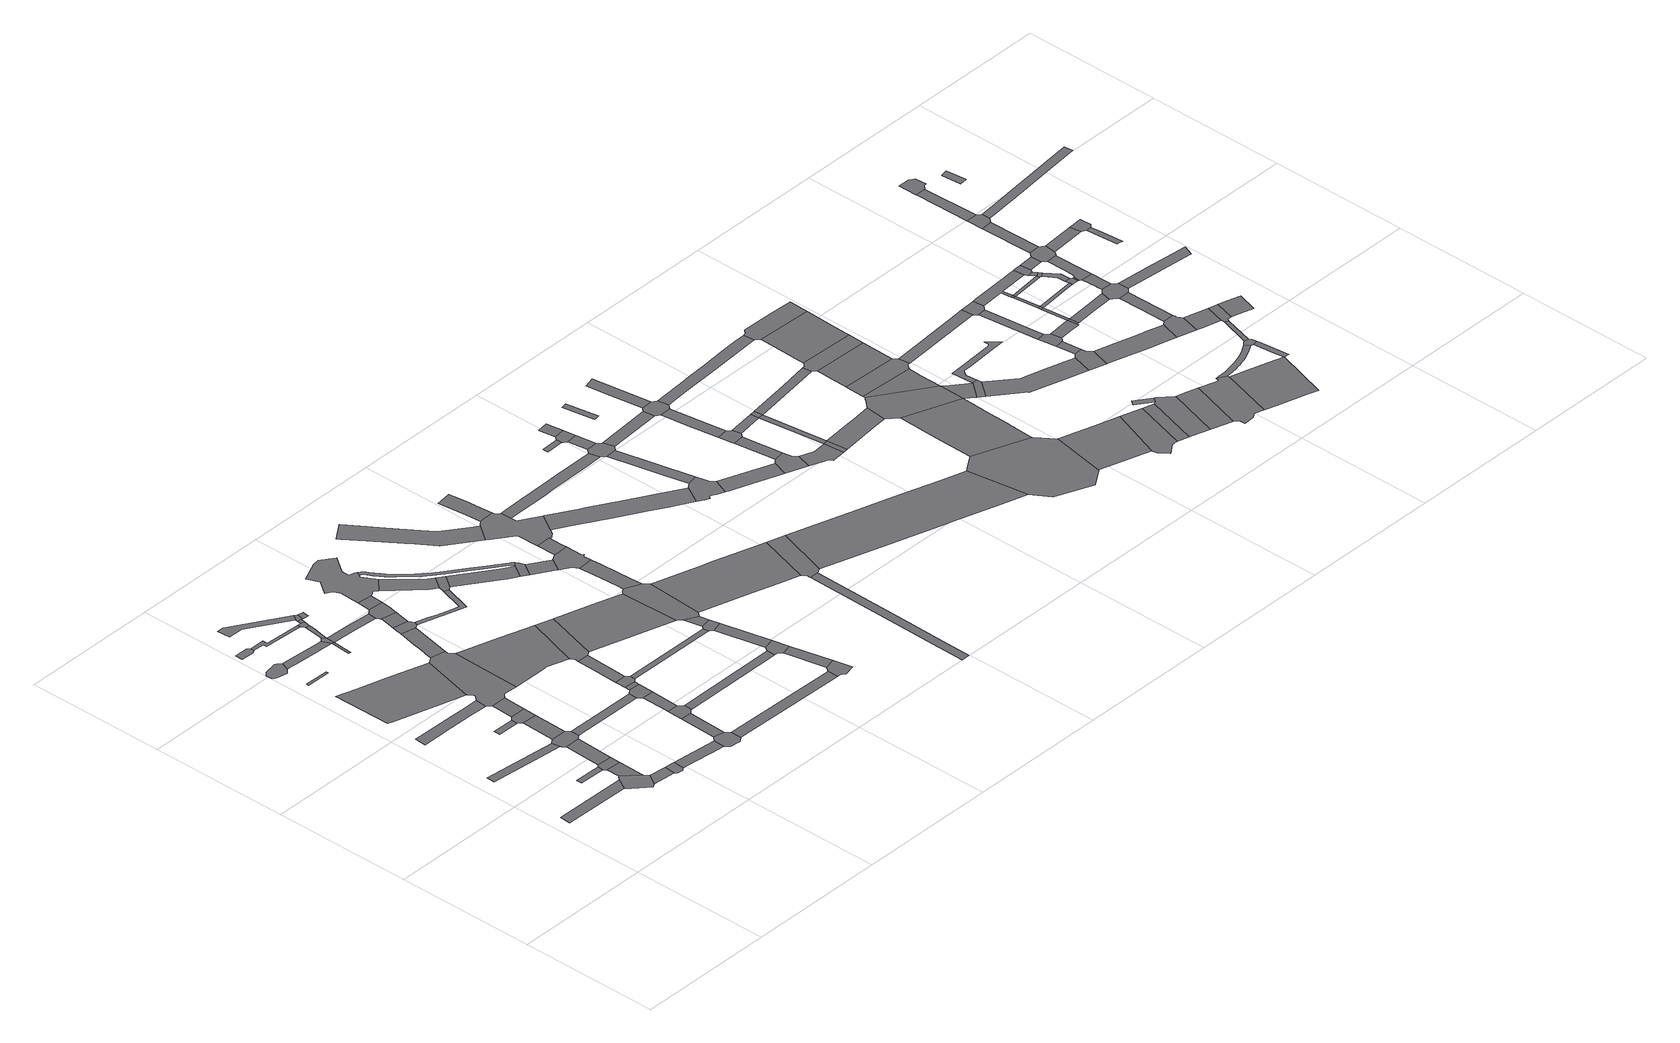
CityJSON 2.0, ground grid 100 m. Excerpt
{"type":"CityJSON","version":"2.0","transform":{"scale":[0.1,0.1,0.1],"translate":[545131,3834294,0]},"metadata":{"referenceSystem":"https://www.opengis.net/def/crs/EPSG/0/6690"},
"CityObjects":{
"road1":{"type":"Road","attributes":{"RoadStructureAttribute.sectionType":"1"},"geometry":[{"type":"MultiSurface","lod":"1","boundaries":[[[0,1,2,3,4]]]}]},
"road2":{"type":"Road"},
"road3":{"type":"Road","attributes":{"RoadStructureAttribute.sectionType":"1"},"geometry":[{"type":"MultiSurface","lod":"1","boundaries":[[[5,6,7,8]]]}]},
"road4":{"type":"Road","geometry":[{"type":"MultiSurface","lod":"1","boundaries":[[[9,10,11,12]]]}]},
"road5":{"type":"Road","geometry":[{"type":"MultiSurface","lod":"1","boundaries":[[[13,4,3,14,15,16,17,18,19]]]}]},
"road6":{"type":"Road","attributes":{"RoadStructureAttribute.sectionType":"1"},"geometry":[{"type":"MultiSurface","lod":"1","boundaries":[[[20,13,19,21]]]}]},
"road7":{"type":"Road","attributes":{"RoadStructureAttribute.sectionType":"1"},"geometry":[{"type":"MultiSurface","lod":"1","boundaries":[[[22,23,24,25,26,27,28,29,30,31,32,31]]]}]},
"road8":{"type":"Road","geometry":[{"type":"MultiSurface","lod":"1","boundaries":[[[33,12,11,20,21,34]]]}]},
"road9":{"type":"Road","geometry":[{"type":"MultiSurface","lod":"1","boundaries":[[[35,36,37,38,39,40,41,42,43,44,45,46,47,48]]]}]},
"road10":{"type":"Road","attributes":{"RoadStructureAttribute.sectionType":"1"},"geometry":[{"type":"MultiSurface","lod":"1","boundaries":[[[17,16,49,50]]]}]},
"road11":{"type":"Road","geometry":[{"type":"MultiSurface","lod":"1","boundaries":[[[51,52,53,54,55]]]}]},
"road12":{"type":"Road","attributes":{"RoadStructureAttribute.sectionType":"1"},"geometry":[{"type":"MultiSurface","lod":"1","boundaries":[[[56,57,33,34]]]}]},
"road13":{"type":"Road","geometry":[{"type":"MultiSurface","lod":"1","boundaries":[[[58,59,60,61,62]]]}]},
"road14":{"type":"Road","geometry":[{"type":"MultiSurface","lod":"1","boundaries":[[[63,64,65,66,67,68]]]}]},
"road15":{"type":"Road","geometry":[{"type":"MultiSurface","lod":"1","boundaries":[[[69,70,8,7,71,57,56,72,73,74,75]]]}]},
"road16":{"type":"Road","geometry":[{"type":"MultiSurface","lod":"1","boundaries":[[[76,50,49,77,78,79,80,81,82]]]}]},
"road17":{"type":"Road","attributes":{"function":"2","RoadStructureAttribute.sectionType":"1"},"geometry":[{"type":"MultiSurface","lod":"1","boundaries":[[[83,84,85,86,87,88,89,90,91,92]]]}]},
"road18":{"type":"Road","attributes":{"RoadStructureAttribute.sectionType":"1"},"geometry":[{"type":"MultiSurface","lod":"1","boundaries":[[[93,94,95,69,75,96]]]}]},
"road19":{"type":"Road","geometry":[{"type":"MultiSurface","lod":"1","boundaries":[[[97,98,99,62,61,100,101,95,94,93,96,102]]]}]},
"road20":{"type":"Road","attributes":{"RoadStructureAttribute.sectionType":"1"},"geometry":[{"type":"MultiSurface","lod":"1","boundaries":[[[103,104,105,48,47,106,107,108,109,110,111,112]]]}]},
"road21":{"type":"Road","geometry":[{"type":"MultiSurface","lod":"1","boundaries":[[[113,97,102,114]]]}]},
"road22":{"type":"Road","attributes":{"RoadStructureAttribute.sectionType":"1"},"geometry":[{"type":"MultiSurface","lod":"1","boundaries":[[[115,116,67,66,117,118,119,120]]]}]},
"road23":{"type":"Road","attributes":{"RoadStructureAttribute.sectionType":"1"},"geometry":[{"type":"MultiSurface","lod":"1","boundaries":[[[82,81,121,122,123,124]]]}]},
"road24":{"type":"Road","geometry":[{"type":"MultiSurface","lod":"1","boundaries":[[[111,125,126,127,128]]]}]},
"road25":{"type":"Road","attributes":{"RoadStructureAttribute.sectionType":"1"},"geometry":[{"type":"MultiSurface","lod":"1","boundaries":[[[129,130,131,132,133,134]]]}]},
"road26":{"type":"Road","geometry":[{"type":"MultiSurface","lod":"1","boundaries":[[[135,112,111,128,136]]]}]},
"road27":{"type":"Road","geometry":[{"type":"MultiSurface","lod":"1","boundaries":[[[137,138,139,92,91,140,141,26,25,142,113,114,143,144,145,146,147,148]]]}]},
"road28":{"type":"Road","attributes":{"RoadStructureAttribute.sectionType":"1"},"geometry":[{"type":"MultiSurface","lod":"1","boundaries":[[[74,73,149,150]]]}]},
"road29":{"type":"Road","attributes":{"RoadStructureAttribute.sectionType":"1"},"geometry":[{"type":"MultiSurface","lod":"1","boundaries":[[[151,135,136,152,153,154]]]}]},
"road30":{"type":"Road","geometry":[{"type":"MultiSurface","lod":"1","boundaries":[[[120,119,151,154,155,156]]]}]},
"road31":{"type":"Road","attributes":{"RoadStructureAttribute.sectionType":"1"},"geometry":[{"type":"MultiSurface","lod":"1","boundaries":[[[157,156,155,158]]]}]},
"road32":{"type":"Road","geometry":[{"type":"MultiSurface","lod":"1","boundaries":[[[159,160,124,123,161,162,163,164,165]]]}]},
"road33":{"type":"Road","geometry":[{"type":"MultiSurface","lod":"1","boundaries":[[[134,133,157,158,166,167]]]}]},
"road34":{"type":"Road","geometry":[{"type":"MultiSurface","lod":"1","boundaries":[[[168,169,170,167,166]]]}]},
"road35":{"type":"Road","attributes":{"RoadStructureAttribute.sectionType":"1"},"geometry":[{"type":"MultiSurface","lod":"1","boundaries":[[[171,159,165,172]]]}]},
"road36":{"type":"Road","attributes":{"RoadStructureAttribute.sectionType":"1"},"geometry":[{"type":"MultiSurface","lod":"1","boundaries":[[[173,136,128,174,175,176]]]}]},
"road37":{"type":"Road","attributes":{"RoadStructureAttribute.sectionType":"1"},"geometry":[{"type":"MultiSurface","lod":"1","boundaries":[[[177,178,179,180,137,148,181,182,183]]]}]},
"road38":{"type":"Road","geometry":[{"type":"MultiSurface","lod":"1","boundaries":[[[184,185,171,172,186,187,188,189,190]]]}]},
"road39":{"type":"Road","attributes":{"RoadStructureAttribute.sectionType":"1"},"geometry":[{"type":"MultiSurface","lod":"1","boundaries":[[[191,192,184,190,193]]]}]},
"road40":{"type":"Road","geometry":[{"type":"MultiSurface","lod":"1","boundaries":[[[194,150,149,195,191,193,196]]]}]},
"road41":{"type":"Road","geometry":[{"type":"MultiSurface","lod":"1","boundaries":[[[197,198,177,183,199,200,201]]]}]},
"road42":{"type":"Road","attributes":{"RoadStructureAttribute.sectionType":"1"},"geometry":[{"type":"MultiSurface","lod":"1","boundaries":[[[202,194,196,203]]]}]},
"road43":{"type":"Road","attributes":{"RoadStructureAttribute.sectionType":"1"},"geometry":[{"type":"MultiSurface","lod":"1","boundaries":[[[204,197,201,205,206,207]]]}]},
"road44":{"type":"Road","attributes":{"function":"2","RoadStructureAttribute.sectionType":"1"},"geometry":[{"type":"MultiSurface","lod":"1","boundaries":[[[208,209,145,144,210,211,212,213,214]]]}]},
"road45":{"type":"Road","geometry":[{"type":"MultiSurface","lod":"1","boundaries":[[[215,216,202,203,217,218,219,220]]]}]},
"road46":{"type":"Road","geometry":[{"type":"MultiSurface","lod":"1","boundaries":[[[221,222,223,176,175,224,225,204,207,226,227,228,229,230]]]}]},
"road47":{"type":"Road","attributes":{"RoadStructureAttribute.sectionType":"1"},"geometry":[{"type":"MultiSurface","lod":"1","boundaries":[[[231,232,215,220,233]]]}]},
"road48":{"type":"Road","attributes":{"RoadStructureAttribute.sectionType":"1"},"geometry":[{"type":"MultiSurface","lod":"1","boundaries":[[[234,235,221,230,236]]]}]},
"road49":{"type":"Road","attributes":{"RoadStructureAttribute.sectionType":"1"},"geometry":[{"type":"MultiSurface","lod":"1","boundaries":[[[237,238,239,240,241,200,199,242,243,244]]]}]},
"road50":{"type":"Road","attributes":{"RoadStructureAttribute.sectionType":"1"},"geometry":[{"type":"MultiSurface","lod":"1","boundaries":[[[164,163,245,246]]]}]},
"road51":{"type":"Road","geometry":[{"type":"MultiSurface","lod":"1","boundaries":[[[247,248,249,250,251,252,253,254,255,256,257,234,236,258,259,260,261,262,263,264,265,266,267,268]]]}]},
"road52":{"type":"Road","geometry":[{"type":"MultiSurface","lod":"1","boundaries":[[[214,213,269,270,271,231,233,272,273,274]]]}]},
"road53":{"type":"Road","attributes":{"RoadStructureAttribute.sectionType":"1"},"geometry":[{"type":"MultiSurface","lod":"1","boundaries":[[[189,188,275,276]]]}]},
"road54":{"type":"Road","attributes":{"RoadStructureAttribute.sectionType":"1"},"geometry":[{"type":"MultiSurface","lod":"1","boundaries":[[[277,278,260,259,279,280,281]]]}]},
"road55":{"type":"Road","attributes":{"RoadStructureAttribute.sectionType":"1"},"geometry":[{"type":"MultiSurface","lod":"1","boundaries":[[[219,218,282,283]]]}]},
"road56":{"type":"Road","geometry":[{"type":"MultiSurface","lod":"1","boundaries":[[[281,280,284,237,244,285,286]]]}]},
"road57":{"type":"Road","attributes":{"function":"2","RoadStructureAttribute.sectionType":"1"},"geometry":[{"type":"MultiSurface","lod":"1","boundaries":[[[287,288,274,273,289,290]]]}]},
"road58":{"type":"Road","attributes":{"RoadStructureAttribute.sectionType":"1"},"geometry":[{"type":"MultiSurface","lod":"1","boundaries":[[[291,292,293,294,295,296,297,298,299,300,301,302,303,304,305,306,307,308,309,263,262,310,311,312,313,314,315,316,317,318,319,320,321,322,323,324,325,326,327,328,329,330]]]}]},
"road59":{"type":"Road","attributes":{"RoadStructureAttribute.sectionType":"1"},"geometry":[{"type":"MultiSurface","lod":"1","boundaries":[[[331,332,286,285,333,334,335]]]}]},
"road60":{"type":"Road","geometry":[{"type":"MultiSurface","lod":"1","boundaries":[[[336,337,338,246,245,339,340,341,342]]]}]},
"road61":{"type":"Road","attributes":{"RoadStructureAttribute.sectionType":"1"},"geometry":[{"type":"MultiSurface","lod":"1","boundaries":[[[343,344,345,337,336]]]}]},
"road62":{"type":"Road","geometry":[{"type":"MultiSurface","lod":"1","boundaries":[[[346,347,276,275,348,344,343]]]}]},
"road63":{"type":"Road","attributes":{"RoadStructureAttribute.sectionType":"1"},"geometry":[{"type":"MultiSurface","lod":"1","boundaries":[[[349,350,347,346]]]}]},
"road64":{"type":"Road","geometry":[{"type":"MultiSurface","lod":"1","boundaries":[[[351,352,283,282,353,350,349]]]}]},
"road65":{"type":"Road","attributes":{"RoadStructureAttribute.sectionType":"1"},"geometry":[{"type":"MultiSurface","lod":"1","boundaries":[[[354,352,351,355]]]}]},
"road66":{"type":"Road","geometry":[{"type":"MultiSurface","lod":"1","boundaries":[[[356,330,329,335,334,357,358]]]}]},
"road67":{"type":"Road","attributes":{"RoadStructureAttribute.sectionType":"1"},"geometry":[{"type":"MultiSurface","lod":"1","boundaries":[[[359,360,361,362,363,364,365,366,367,368,369,370,371,372,373,374,375,376,377,378]]]}]},
"road68":{"type":"Road","geometry":[{"type":"MultiSurface","lod":"1","boundaries":[[[379,380,381,290,289,354,355,382,383,384]]]}]},
"road69":{"type":"Road","attributes":{"RoadStructureAttribute.sectionType":"1"},"geometry":[{"type":"MultiSurface","lod":"1","boundaries":[[[385,358,357,386,387,388]]]}]},
"road70":{"type":"Road","attributes":{"RoadStructureAttribute.sectionType":"1"},"geometry":[{"type":"MultiSurface","lod":"1","boundaries":[[[389,390,391,392,393,394,395,379,384]]]}]},
"road71":{"type":"Road","geometry":[{"type":"MultiSurface","lod":"1","boundaries":[[[396,397,398,399,400,401,388,387,402,392,391]]]}]},
"road72":{"type":"Road","attributes":{"RoadStructureAttribute.sectionType":"1"},"geometry":[{"type":"MultiSurface","lod":"1","boundaries":[[[403,404,405,400,399]]]}]},
"road73":{"type":"Road","geometry":[{"type":"MultiSurface","lod":"1","boundaries":[[[406,407,408,378,377,409,410,411,412,405,404,413,414,415,416,417,418,419]]]}]},
"road74":{"type":"Road","attributes":{"RoadStructureAttribute.sectionType":"1"},"geometry":[{"type":"MultiSurface","lod":"1","boundaries":[[[420,421,422,423,424,425,426,427,428,408,407]]]}]},
"road75":{"type":"Road","attributes":{"function":"2","RoadStructureAttribute.sectionType":"1"},"geometry":[{"type":"MultiSurface","lod":"1","boundaries":[[[429,430,431,432,433,383,382,434,435,436,437]]]}]},
"road76":{"type":"Road","attributes":{"RoadStructureAttribute.sectionType":"1"},"geometry":[{"type":"MultiSurface","lod":"1","boundaries":[[[438,439,440,441,442,443,444,445,446,447]]]}]},
"road77":{"type":"Road","attributes":{"RoadStructureAttribute.sectionType":"1"},"geometry":[{"type":"MultiSurface","lod":"1","boundaries":[[[448,449,450,451,452,453,416,415,454,455,456,457,458,459,460,461,462,463,464]]]}]},
"road78":{"type":"Road","geometry":[{"type":"MultiSurface","lod":"1","boundaries":[[[437,436,465,466,438,447,467,468]]]}]},
"road79":{"type":"Road","attributes":{"RoadStructureAttribute.sectionType":"1"},"geometry":[{"type":"MultiSurface","lod":"1","boundaries":[[[469,470,471,472,473,419,418,474,475,476,477,478,479]]]}]},
"road80":{"type":"Road","geometry":[{"type":"MultiSurface","lod":"1","boundaries":[[[480,481,482,483,484,464,463,485,486,487,488,489,490,491,492,493,494,495,496,497,498]]]}]},
"road81":{"type":"Road","geometry":[{"type":"MultiSurface","lod":"1","boundaries":[[[499,500,501,502,503]]]}]},
"road82":{"type":"Road","attributes":{"RoadStructureAttribute.sectionType":"1"},"geometry":[{"type":"MultiSurface","lod":"1","boundaries":[[[504,505,506,507,508,483,482]]]}]},
"road83":{"type":"Road","geometry":[{"type":"MultiSurface","lod":"1","boundaries":[[[509,510,511,469,479,505,504,512,513,514]]]}]},
"road84":{"type":"Road","attributes":{"RoadStructureAttribute.sectionType":"1"},"geometry":[{"type":"MultiSurface","lod":"1","boundaries":[[[515,516,510,509]]]}]},
"road85":{"type":"Road","geometry":[{"type":"MultiSurface","lod":"1","boundaries":[[[517,518,519,499,503,520,516,515]]]}]},
"road86":{"type":"Road","attributes":{"RoadStructureAttribute.sectionType":"1"},"geometry":[{"type":"MultiSurface","lod":"1","boundaries":[[[521,522,518,517]]]}]},
"road87":{"type":"Road","attributes":{"function":"2","RoadStructureAttribute.sectionType":"1"},"geometry":[{"type":"MultiSurface","lod":"1","boundaries":[[[523,524,525,526,527,528,468,467,529,530,531,532,533,534,535]]]}]},
"road88":{"type":"Road","attributes":{"RoadStructureAttribute.sectionType":"1"},"geometry":[{"type":"MultiSurface","lod":"1","boundaries":[[[498,497,536,537,538,539,540,541,542]]]}]},
"road89":{"type":"Road","attributes":{"RoadStructureAttribute.sectionType":"1"},"geometry":[{"type":"MultiSurface","lod":"1","boundaries":[[[543,514,513,544]]]}]},
"road90":{"type":"Road","attributes":{"RoadStructureAttribute.sectionType":"1"},"geometry":[{"type":"MultiSurface","lod":"1","boundaries":[[[545,546,547,548,549]]]}]},
"road91":{"type":"Road","geometry":[{"type":"MultiSurface","lod":"1","boundaries":[[[550,551,552,553,542,541,554,555,556]]]}]},
"road92":{"type":"Road","attributes":{"RoadStructureAttribute.sectionType":"1"},"geometry":[{"type":"MultiSurface","lod":"1","boundaries":[[[557,558,552,551]]]}]},
"road93":{"type":"Road","geometry":[{"type":"MultiSurface","lod":"1","boundaries":[[[559,560,561,558,557,562,563]]]}]},
"road94":{"type":"Road","attributes":{"RoadStructureAttribute.sectionType":"1"},"geometry":[{"type":"MultiSurface","lod":"1","boundaries":[[[564,565,566,560,559]]]}]},
"road95":{"type":"Road","attributes":{"RoadStructureAttribute.sectionType":"1"},"geometry":[{"type":"MultiSurface","lod":"1","boundaries":[[[567,556,555,568,569,570,571,572,573,574,575,576,577,578]]]}]},
"road96":{"type":"Road","geometry":[{"type":"MultiSurface","lod":"1","boundaries":[[[579,580,581,543,544,565,564,582,583]]]}]},
"road97":{"type":"Road","attributes":{"RoadStructureAttribute.sectionType":"1"},"geometry":[{"type":"MultiSurface","lod":"1","boundaries":[[[584,585,586,581,580,579]]]}]},
"road98":{"type":"Road","attributes":{"RoadStructureAttribute.sectionType":"1"},"geometry":[{"type":"MultiSurface","lod":"1","boundaries":[[[587,563,562,588,589,590]]]}]},
"road99":{"type":"Road","geometry":[{"type":"MultiSurface","lod":"1","boundaries":[[[591,592,578,577,593,594]]]}]},
"road100":{"type":"Road","attributes":{"RoadStructureAttribute.sectionType":"1"},"geometry":[{"type":"MultiSurface","lod":"1","boundaries":[[[595,596,597,590,598,592,591]]]}]},
"road101":{"type":"Road","geometry":[{"type":"MultiSurface","lod":"1","boundaries":[[[599,587,590,597]]]}]},
"road102":{"type":"Road","attributes":{"RoadStructureAttribute.sectionType":"1"},"geometry":[{"type":"MultiSurface","lod":"1","boundaries":[[[600,601,602,591,594,603,604]]]}]},
"road103":{"type":"Road","geometry":[{"type":"MultiSurface","lod":"1","boundaries":[[[605,606,535,534,607,608,609,610,611,612]]]}]},
"road104":{"type":"Road","attributes":{"RoadStructureAttribute.sectionType":"1"},"geometry":[{"type":"MultiSurface","lod":"1","boundaries":[[[613,614,615,616,617,618,583,582,619,620,621,622]]]}]},
"road105":{"type":"Road","attributes":{"RoadStructureAttribute.sectionType":"1"},"geometry":[{"type":"MultiSurface","lod":"1","boundaries":[[[623,624,599,597,625]]]}]},
"road106":{"type":"Road","attributes":{"function":"2","RoadStructureAttribute.sectionType":"1"},"geometry":[{"type":"MultiSurface","lod":"1","boundaries":[[[626,627,628,629,630,631,605,612,632,633,634,635,636,637,638,639,640]]]}]},
"road107":{"type":"Road","geometry":[{"type":"MultiSurface","lod":"1","boundaries":[[[641,642,643,600,604,644,626,640,645]]]}]},
"road108":{"type":"Road","geometry":[{"type":"MultiSurface","lod":"1","boundaries":[[[646,641,645,647,648,649]]]}]},
"road109":{"type":"Road","attributes":{"RoadStructureAttribute.sectionType":"1"},"geometry":[{"type":"MultiSurface","lod":"1","boundaries":[[[650,651,611,610,652,653,654,655]]]}]},
"road110":{"type":"Road","geometry":[{"type":"MultiSurface","lod":"1","boundaries":[[[656,657,646,649,658,659,660,661,662]]]}]},
"road111":{"type":"Road","attributes":{"function":"2","RoadStructureAttribute.sectionType":"1"},"geometry":[{"type":"MultiSurface","lod":"1","boundaries":[[[663,664,665,656,662,666]]]}]},
"road112":{"type":"Road","geometry":[{"type":"MultiSurface","lod":"1","boundaries":[[[667,668,669,670,623,625,663,666,671]]]}]},
"road113":{"type":"Road","attributes":{"RoadStructureAttribute.sectionType":"1"},"geometry":[{"type":"MultiSurface","lod":"1","boundaries":[[[672,673,645,640,674,675]]]}]},
"road114":{"type":"Road","geometry":[{"type":"MultiSurface","lod":"1","boundaries":[[[676,675,674,677,678]]]}]},
"road115":{"type":"Road","attributes":{"function":"2","RoadStructureAttribute.sectionType":"1"},"geometry":[{"type":"MultiSurface","lod":"1","boundaries":[[[679,680,681,682,683,684,685,667,671,686,687,688,689]]]}]},
"road116":{"type":"Road","geometry":[{"type":"MultiSurface","lod":"1","boundaries":[[[655,654,690,691,692,693,694,695,696,697]]]}]},
"road117":{"type":"Road","geometry":[{"type":"MultiSurface","lod":"1","boundaries":[[[698,699,700,613,622,679,689,701]]]}]},
"road118":{"type":"Road","attributes":{"RoadStructureAttribute.sectionType":"1"},"geometry":[{"type":"MultiSurface","lod":"1","boundaries":[[[697,696,702,703]]]}]},
"road119":{"type":"Road","attributes":{"RoadStructureAttribute.sectionType":"1"},"geometry":[{"type":"MultiSurface","lod":"1","boundaries":[[[704,705,678,677,706,707,708,709,710,711]]]}]},
"road120":{"type":"Road","attributes":{"RoadStructureAttribute.sectionType":"1"},"geometry":[{"type":"MultiSurface","lod":"1","boundaries":[[[712,713,714,703,702,715,716,717,718]]]}]},
"road121":{"type":"Road","attributes":{"RoadStructureAttribute.sectionType":"1"},"geometry":[{"type":"MultiSurface","lod":"1","boundaries":[[[719,720,721,722,723,724,725,726,727,728,729,730,731,732,733,734,735,675,676]]]}]},
"road122":{"type":"Road","geometry":[{"type":"MultiSurface","lod":"1","boundaries":[[[736,737,714,713]]]}]},
"road123":{"type":"Road","attributes":{"RoadStructureAttribute.sectionType":"1"},"geometry":[{"type":"MultiSurface","lod":"1","boundaries":[[[738,739,740,661,660,741]]]}]},
"road124":{"type":"Road","attributes":{"RoadStructureAttribute.sectionType":"1"},"geometry":[{"type":"MultiSurface","lod":"1","boundaries":[[[742,718,717,743,744,745]]]}]},
"road125":{"type":"Road","geometry":[{"type":"MultiSurface","lod":"1","boundaries":[[[746,747,748,749,711,710,750,751]]]}]},
"road126":{"type":"Road","geometry":[{"type":"MultiSurface","lod":"1","boundaries":[[[752,753,745,744,754,755,756,757,758,759,760,761,762]]]}]},
"road127":{"type":"Road","attributes":{"RoadStructureAttribute.sectionType":"1"},"geometry":[{"type":"MultiSurface","lod":"1","boundaries":[[[763,764,748,747]]]}]},
"road128":{"type":"Road","geometry":[{"type":"MultiSurface","lod":"1","boundaries":[[[765,766,764,763,767,768,769]]]}]},
"road129":{"type":"Road","attributes":{"RoadStructureAttribute.sectionType":"1"},"geometry":[{"type":"MultiSurface","lod":"1","boundaries":[[[770,771,772,773,774,766,765]]]}]},
"road130":{"type":"Road","geometry":[{"type":"MultiSurface","lod":"1","boundaries":[[[775,738,741,772,771,776,777,778]]]}]},
"road131":{"type":"Road","attributes":{"RoadStructureAttribute.sectionType":"1"},"geometry":[{"type":"MultiSurface","lod":"1","boundaries":[[[779,780,769,768,781,782]]]}]},
"road132":{"type":"Road","attributes":{"RoadStructureAttribute.sectionType":"1"},"geometry":[{"type":"MultiSurface","lod":"1","boundaries":[[[783,784,785,760,759,786,787,788,789,790]]]}]},
"road133":{"type":"Road","attributes":{"RoadStructureAttribute.sectionType":"1"},"geometry":[{"type":"MultiSurface","lod":"1","boundaries":[[[791,792,793,751,750,794,795,796,797,798,799]]]}]},
"road134":{"type":"Road","geometry":[{"type":"MultiSurface","lod":"1","boundaries":[[[800,779,782,801,802]]]}]},
"road135":{"type":"Road","attributes":{"RoadStructureAttribute.sectionType":"1"},"geometry":[{"type":"MultiSurface","lod":"1","boundaries":[[[803,804,779,800]]]}]},
"road136":{"type":"Road","attributes":{"RoadStructureAttribute.sectionType":"1"},"geometry":[{"type":"MultiSurface","lod":"1","boundaries":[[[805,806,807,808,809,810,811,812,813,814,815,816,817,818,819,820,762,761,821,822,823,824,825,826,827,828,829,830,831,832,833,834,835]]]}]},
"road137":{"type":"Road","geometry":[{"type":"MultiSurface","lod":"1","boundaries":[[[836,837,804,803]]]}]},
"road138":{"type":"Road","attributes":{"RoadStructureAttribute.sectionType":"1"},"geometry":[{"type":"MultiSurface","lod":"1","boundaries":[[[838,839,837,836]]]}]},
"road139":{"type":"Road","geometry":[{"type":"MultiSurface","lod":"1","boundaries":[[[840,841,839,838]]]}]},
"road140":{"type":"Road","geometry":[{"type":"MultiSurface","lod":"1","boundaries":[[[842,843,844,775,778,845,846,841,840,847,848,849]]]}]},
"road141":{"type":"Road","attributes":{"RoadStructureAttribute.sectionType":"1"},"geometry":[{"type":"MultiSurface","lod":"1","boundaries":[[[850,851,852,800,802,853,854,855,856]]]}]},
"road142":{"type":"Road","attributes":{"RoadStructureAttribute.sectionType":"1"},"geometry":[{"type":"MultiSurface","lod":"1","boundaries":[[[857,836,803,858]]]}]},
"road143":{"type":"Road","attributes":{"RoadStructureAttribute.sectionType":"1"},"geometry":[{"type":"MultiSurface","lod":"1","boundaries":[[[859,840,838,860]]]}]},
"road144":{"type":"Road","geometry":[{"type":"MultiSurface","lod":"1","boundaries":[[[861,862,863,864,799,798,865,866,867]]]}]},
"road145":{"type":"Road","attributes":{"RoadStructureAttribute.sectionType":"1"},"geometry":[{"type":"MultiSurface","lod":"1","boundaries":[[[868,869,870,871,790,872]]]}]},
"road146":{"type":"Road","geometry":[{"type":"MultiSurface","lod":"1","boundaries":[[[873,874,875,805,835,870,869,876,877,878,879]]]}]},
"road147":{"type":"Road","attributes":{"RoadStructureAttribute.sectionType":"1"},"geometry":[{"type":"MultiSurface","lod":"1","boundaries":[[[880,881,882,864,863]]]}]},
"road148":{"type":"Road","attributes":{"RoadStructureAttribute.sectionType":"6"},"geometry":[{"type":"MultiSurface","lod":"1","boundaries":[[[883,873,879,884]]]}]},
"road149":{"type":"Road","attributes":{"RoadStructureAttribute.sectionType":"1"},"geometry":[{"type":"MultiSurface","lod":"1","boundaries":[[[885,886,859,887]]]}]},
"road150":{"type":"Road","geometry":[{"type":"MultiSurface","lod":"1","boundaries":[[[888,889,842,849,890,886,885,891]]]}]},
"road151":{"type":"Road","geometry":[{"type":"MultiSurface","lod":"1","boundaries":[[[887,859,860,892,893]]]}]},
"road152":{"type":"Road","attributes":{"RoadStructureAttribute.sectionType":"1"},"geometry":[{"type":"MultiSurface","lod":"1","boundaries":[[[867,866,894,895,896,897]]]}]},
"road153":{"type":"Road","attributes":{"RoadStructureAttribute.sectionType":"1"},"geometry":[{"type":"MultiSurface","lod":"1","boundaries":[[[898,893,892,899,900,901,902,903,904]]]}]},
"road154":{"type":"Road","geometry":[{"type":"MultiSurface","lod":"1","boundaries":[[[904,903,905,857,858,906,907,908,909]]]}]},
"road155":{"type":"Road","geometry":[{"type":"MultiSurface","lod":"1","boundaries":[[[910,911,912,850,856,913,881,880,914,915,916,917]]]}]},
"road156":{"type":"Road","geometry":[{"type":"MultiSurface","lod":"1","boundaries":[[[918,909,908,919]]]}]},
"road157":{"type":"Road","attributes":{"RoadStructureAttribute.sectionType":"1"},"geometry":[{"type":"MultiSurface","lod":"1","boundaries":[[[920,921,922,923,924,925,910,917]]]}]},
"road158":{"type":"Road","attributes":{"RoadStructureAttribute.sectionType":"1"},"geometry":[{"type":"MultiSurface","lod":"1","boundaries":[[[926,888,891,927]]]}]},
"road159":{"type":"Road","geometry":[{"type":"MultiSurface","lod":"1","boundaries":[[[897,896,928,883,884,929,930,931,932]]]}]},
"road160":{"type":"Road","attributes":{"RoadStructureAttribute.sectionType":"1"},"geometry":[{"type":"MultiSurface","lod":"1","boundaries":[[[933,934,935,936,937,938,918,919,923,922,921]]]}]},
"road161":{"type":"Road","geometry":[{"type":"MultiSurface","lod":"1","boundaries":[[[939,940,926,927,936,935,941,942,943]]]}]},
"road162":{"type":"Road","attributes":{"RoadStructureAttribute.sectionType":"1"},"geometry":[{"type":"MultiSurface","lod":"1","boundaries":[[[944,932,931,945,946,947,948]]]}]},
"road163":{"type":"Road","attributes":{"RoadStructureAttribute.sectionType":"1"},"geometry":[{"type":"MultiSurface","lod":"1","boundaries":[[[949,950,940,939]]]}]},
"road164":{"type":"Road","geometry":[{"type":"MultiSurface","lod":"1","boundaries":[[[951,952,950,949,953,954]]]}]},
"road165":{"type":"Road","attributes":{"RoadStructureAttribute.sectionType":"1"},"geometry":[{"type":"MultiSurface","lod":"1","boundaries":[[[955,956,957,916,915,958,959,960,961]]]}]},
"road166":{"type":"Road","attributes":{"RoadStructureAttribute.sectionType":"1"},"geometry":[{"type":"MultiSurface","lod":"1","boundaries":[[[962,943,942,963]]]}]},
"road167":{"type":"Road","attributes":{"RoadStructureAttribute.sectionType":"1"},"geometry":[{"type":"MultiSurface","lod":"1","boundaries":[[[964,965,966,952,951]]]}]},
"road168":{"type":"Road","geometry":[{"type":"MultiSurface","lod":"1","boundaries":[[[967,968,965,964,969,970,971,972]]]}]},
"road169":{"type":"Road","attributes":{"RoadStructureAttribute.sectionType":"1"},"geometry":[{"type":"MultiSurface","lod":"1","boundaries":[[[973,974,975,976,977,978,979,980]]]}]},
"road170":{"type":"Road","geometry":[{"type":"MultiSurface","lod":"1","boundaries":[[[981,962,963,982,980,979,983]]]}]},
"road171":{"type":"Road","geometry":[{"type":"MultiSurface","lod":"1","boundaries":[[[984,985,986,987]]]}]},
"road172":{"type":"Road","attributes":{"RoadStructureAttribute.sectionType":"1"},"geometry":[{"type":"MultiSurface","lod":"1","boundaries":[[[988,989,990,991,954,953,992,993,994]]]}]}
},
"vertices":[
[109,722,0],[107,644,0],[433,638,0],[588,636,0],[632,716,0],
[115,1323,0],[115,1265,0],[650,1211,0],[642,1272,0],
[461,905,0],[460,865,0],[642,860,0],[646,900,0],
[661,745,0],[616,603,0],[717,516,0],[746,534,0],[791,611,0],[775,632,0],[766,645,0],
[663,839,0],[772,836,0],
[121,1830,0],[354,1827,0],[528,1825,0],[659,1823,0],[664,1905,0],[529,1906,0],[449,1907,0],[155,1911,0],[125,1911,0],[124,1895,0],[125,1895,0],
[665,914,0],[774,911,0],
[151,3041,0],[141,3049,0],[130,3059,0],[32,3041,0],[7,3017,0],[5,3015,0],[9,2974,0],[20,2965,0],[32,2955,0],[111,2941,0],[118,2947,0],[140,2966,0],[143,2968,0],[167,3026,0],
[908,518,0],[916,598,0],
[279,2760,0],[279,2768,0],[279,2776,0],[108,2778,0],[107,2762,0],
[782,1182,0],[673,1179,0],
[503,1612,0],[502,1590,0],[502,1567,0],[656,1563,0],[657,1608,0],
[36,3290,0],[35,3236,0],[131,3234,0],[153,3248,0],[152,3273,0],[132,3289,0],
[676,1296,0],[670,1292,0],[655,1204,0],[787,1186,0],[812,1205,0],[810,1265,0],[785,1294,0],
[966,593,0],[924,503,0],[923,502,0],[963,497,0],[965,499,0],[984,511,0],[992,591,0],
[687,2397,0],[571,2432,0],[476,2460,0],[274,2520,0],[128,2564,0],[133,2145,0],[157,2137,0],[464,2046,0],[666,1986,0],[765,2374,0],
[770,1536,0],[735,1537,0],[682,1538,0],[792,1535,0],
[684,1634,0],[679,1629,0],[672,1623,0],[673,1547,0],[677,1543,0],[795,1631,0],
[399,3013,0],[381,3014,0],[176,3026,0],[172,2967,0],[221,2963,0],[236,2962,0],[395,2952,0],[510,2945,0],[521,2944,0],[494,3007,0],
[688,1793,0],[800,1794,0],
[258,3236,0],[260,3271,0],[233,3243,0],[233,3218,0],[518,3201,0],[519,3223,0],
[1066,503,0],[1221,487,0],[1313,478,0],[1314,558,0],
[511,2800,0],[520,2800,0],[528,2799,0],[538,2943,0],
[202,3540,0],[152,3540,0],[156,3447,0],[261,3446,0],[555,3269,0],[579,3307,0],
[517,3031,0],[539,3004,0],
[807,2401,0],[802,2398,0],[787,2388,0],[695,1948,0],[695,1937,0],[686,1795,0],[828,1823,0],[931,1821,0],[938,2322,0],[935,2326,0],[913,2364,0],[916,2381,0],
[1331,1201,0],[1331,1261,0],
[536,3171,0],[559,3117,0],[563,3149,0],[566,3166,0],
[575,3216,0],[545,3221,0],
[551,3252,0],[580,3247,0],
[1343,587,0],[1318,562,0],[1338,445,0],[1418,440,0],[1449,465,0],[1450,542,0],[1422,573,0],
[592,3245,0],[600,3294,0],
[613,3242,0],[635,3239,0],[642,3286,0],
[1351,854,0],[1431,852,0],
[717,2993,0],[716,2932,0],[886,2920,0],[892,2982,0],
[870,2699,0],[843,2573,0],[828,2499,0],[817,2449,0],[924,2426,0],[946,2529,0],[977,2677,0],
[1354,966,0],[1354,947,0],[1445,866,0],[1456,876,0],[1467,876,0],[1467,935,0],[1435,964,0],
[1360,1174,0],[1355,989,0],[1441,1171,0],
[1364,1288,0],[1341,1192,0],[1445,1285,0],
[886,2777,0],[880,2747,0],[1003,2691,0],[1015,2719,0],[993,2755,0],
[1365,1324,0],[1446,1322,0],
[908,2888,0],[997,2775,0],[1007,2824,0],[1016,2867,0],
[1243,2229,0],[1001,2302,0],[1189,1818,0],[1203,1819,0],[1204,1819,0],[1358,1773,0],[1475,2158,0],
[1368,1404,0],[1367,1379,0],[1454,1328,0],[1469,1341,0],[1469,1379,0],[1447,1401,0],
[926,3008,0],[914,2998,0],[895,2982,0],[888,2918,0],[902,2898,0],[1021,2893,0],[1030,2937,0],[1031,2950,0],[1034,2986,0],[1035,2999,0],
[1377,1715,0],[1373,1588,0],[1457,1713,0],
[934,3105,0],[930,3048,0],[1043,3097,0],
[1368,2798,0],[1316,2629,0],[1266,2641,0],[1163,2670,0],[1108,2690,0],[1341,2589,0],[1349,2614,0],[1402,2787,0],
[2306,446,0],[2308,526,0],
[1101,3576,0],[1051,3570,0],[908,3505,0],[945,3421,0],[933,3404,0],[922,3389,0],[874,3322,0],[899,3305,0],[924,3288,0],[944,3246,0],[938,3151,0],[1088,3118,0],[1112,3095,0],[1197,3178,0],[1141,3277,0],[1150,3291,0],[1165,3317,0],[1150,3325,0],[1126,3333,0],[1109,3346,0],[1112,3397,0],[1192,3511,0],
[1378,1740,0],[1378,1730,0],[1377,1727,0],[1475,1724,0],[1489,1733,0],[1600,2120,0],
[2216,878,0],[2216,938,0],
[1399,2959,0],[1306,3056,0],[1325,2878,0],[1376,2842,0],[1439,2931,0],
[2134,1338,0],[2130,1377,0],
[1377,2825,0],[1429,2804,0],[1492,2894,0],
[1917,2027,0],[1607,2118,0],[2084,1558,0],[2071,1980,0],
[1864,2693,0],[1854,2702,0],[1738,2785,0],[1635,2857,0],[1525,2937,0],[1462,2981,0],[1436,3004,0],[1419,3019,0],[1387,3048,0],[1308,3130,0],[1284,3159,0],[1265,3182,0],[1249,3207,0],[1228,3239,0],[1213,3269,0],[1204,3287,0],[1196,3296,0],[1186,3304,0],[1174,3311,0],[1159,3287,0],[1170,3280,0],[1177,3276,0],[1181,3271,0],[1188,3257,0],[1204,3225,0],[1226,3191,0],[1243,3166,0],[1262,3141,0],[1287,3112,0],[1368,3028,0],[1401,2998,0],[1418,2983,0],[1445,2960,0],[1508,2914,0],[1619,2834,0],[1722,2762,0],[1837,2680,0],[1845,2673,0],[1855,2662,0],[1877,2680,0],
[1845,2655,0],[1769,2701,0],[1724,2599,0],[1791,2558,0],[1849,2652,0],
[2410,575,0],[2332,558,0],[2316,537,0],[2335,446,0],[2336,445,0],[2361,425,0],[2440,443,0],
[2344,868,0],[2267,851,0],[2329,569,0],
[2318,987,0],[2240,970,0],[2235,878,0],
[2239,1337,0],[2162,1320,0],
[2222,1413,0],[2144,1395,0],[2138,1338,0],
[2115,1527,0],[2207,1481,0],
[1890,2660,0],[1843,2527,0],[1901,2620,0],
[2016,3086,0],[1966,3121,0],[1805,3238,0],[1770,3286,0],[1716,3363,0],[1619,3501,0],[1532,3627,0],[1459,3730,0],[1336,3643,0],[1354,3617,0],[1416,3532,0],[1472,3456,0],[1581,3303,0],[1617,3253,0],[1701,3133,0],[1702,3131,0],[1704,3130,0],[1798,3063,0],[1929,2968,0],[2017,3086,0],
[2113,2013,0],[2109,2009,0],[2095,1999,0],[2236,1513,0],[2258,1923,0],[2227,1959,0],
[1909,2615,0],[1973,2447,0],[1995,2434,0],[2051,2528,0],
[2222,2052,0],[2210,2280,0],[2206,2355,0],[2095,2349,0],[2102,2239,0],[2108,2121,0],[2111,2048,0],
[2203,2412,0],[2218,2425,0],[2206,2433,0],[2204,2552,0],[2099,2551,0],[2095,2551,0],[2070,2389,0],
[2203,2604,0],[2202,2694,0],[2097,2692,0],
[2166,3106,0],[2165,3123,0],[2055,3115,0],[1955,2949,0],[1993,2921,0],[2084,2854,0],[2094,2839,0],[2217,2685,0],[2250,2711,0],[2270,2744,0],[2347,2872,0],[2199,2957,0],[2202,2999,0],[2197,3079,0],
[2162,3155,0],[2154,3242,0],[2149,3305,0],[2135,3408,0],[2130,3445,0],[2021,3430,0],[2026,3395,0],[2045,3223,0],[2052,3149,0],
[2880,1738,0],[2690,1795,0],[2594,1824,0],[2281,1916,0],[2279,1916,0],[2598,1405,0],[2780,1350,0],[2929,1306,0],[3045,1688,0],
[2955,1248,0],[2944,544,0],[2940,244,0],[2937,39,0],[2936,3,0],[2936,1,0],[2997,5,0],[3000,221,0],[3005,543,0],[3016,1247,0],
[2946,2530,0],[2776,2626,0],[2585,2735,0],[2550,2754,0],[2445,2815,0],[2356,2867,0],[2366,2689,0],[2479,2622,0],[2484,2619,0],[2552,2579,0],[2586,2560,0],[2683,2505,0],[2796,2442,0],[2917,2372,0],[3033,2308,0],[3075,2284,0],[3148,2415,0],
[2955,1272,0],[2955,1260,0],[3052,1268,0],[3174,1650,0],
[3010,3099,0],[2790,3093,0],[2581,3088,0],[2378,3084,0],[2236,3079,0],[2239,3001,0],[2380,3004,0],[2500,3006,0],[2582,3008,0],[2908,3016,0],[3028,3019,0],
[3282,2362,0],[3273,2402,0],[3261,2457,0],[3183,2440,0],[3164,2427,0],[3122,2257,0],[3125,2256,0],[3154,2240,0],[3164,2257,0],[3168,2260,0],[3171,2261,0],[3173,2261,0],[3175,2261,0],[3177,2261,0],[3179,2260,0],[3181,2258,0],[3212,2240,0],[3265,2219,0],[3309,2332,0],
[2981,3333,0],[2855,3327,0],[2856,3308,0],[2857,3287,0],[2983,3293,0],
[3140,2998,0],[3060,2994,0],[3061,2987,0],[3107,2780,0],[3145,2606,0],
[3116,3134,0],[3036,3130,0],[3031,3125,0],[3160,3021,0],[3165,3028,0],[3147,3107,0],
[3095,3280,0],[3015,3268,0],
[3081,3369,0],[3001,3357,0],[2984,3337,0],[2992,3285,0],
[3063,3492,0],[2983,3481,0],
[4214,1335,0],[4067,1379,0],[3972,1409,0],[3734,1480,0],[3705,1489,0],[3660,1503,0],[3255,1207,0],[3534,1122,0],[3921,1005,0],[3956,994,0],[4289,894,0],[4466,840,0],[4397,1279,0],
[3284,2211,0],[3289,2209,0],[3319,2198,0],[3533,2119,0],[3617,2089,0],[3644,2079,0],[3685,2191,0],
[3549,3139,0],[3563,3058,0],
[3293,3303,0],[3314,3307,0],[3337,3311,0],[3296,3540,0],[3252,3532,0],
[3805,2162,0],[3795,2229,0],[3715,2216,0],[3707,2210,0],[3696,2060,0],[3798,2023,0],[3832,2134,0],
[3752,2521,0],[3672,2509,0],
[3735,2635,0],[3655,2623,0],[3669,2530,0],[3779,2550,0],[3765,2610,0],
[3676,3037,0],[3594,3036,0],[3623,2840,0],
[3936,2095,0],[3886,1990,0],[3900,1985,0],[3905,1983,0],[3913,1981,0],[3915,1981,0],[3922,1979,0],[3926,1979,0],[3942,1949,0],[3953,1951,0],[4047,1960,0],[4032,2105,0],
[3655,3170,0],[3617,3169,0],[3574,3168,0],[3701,3070,0],[3688,3149,0],
[3593,3593,0],[3515,3572,0],[3533,3445,0],
[3959,2638,0],[3811,2554,0],[3966,2576,0],[3967,2577,0],
[4064,2112,0],[4032,2106,0],[4071,1963,0],[4084,1964,0],
[4056,2183,0],[4054,2193,0],[4005,2582,0],[3997,2358,0],
[3997,2643,0],
[4479,2158,0],[4345,2143,0],[4330,2141,0],[4269,1985,0],[4465,2007,0],
[4523,1363,0],[4424,1297,0],[4549,714,0],[4812,608,0],[4934,690,0],[4936,695,0],[5011,1090,0],[4918,1215,0],
[4538,3214,0],[4482,3211,0],[4345,3200,0],[4156,3185,0],[3976,3172,0],[3962,3171,0],[3882,3084,0],[4171,3106,0],[4216,3109,0],[4543,3133,0],
[4526,2722,0],[4315,2688,0],[4536,2660,0],
[4538,1939,0],[4533,1747,0],[4533,1719,0],[4530,1598,0],[4527,1516,0],[4527,1506,0],[4918,1226,0],[4921,1343,0],[4922,1356,0],[4924,1377,0],[4925,1390,0],[4926,1421,0],[4932,1619,0],[4932,1622,0],[4938,1792,0],
[4550,2240,0],[4543,2230,0],[4526,2207,0],[4537,1939,0],[4941,1981,0],
[4551,2254,0],[4944,2144,0],[4945,2179,0],[4948,2240,0],
[5258,1017,0],[5132,1054,0],[4937,696,0],[5149,633,0],[5301,587,0],[5431,966,0],
[4556,2397,0],[4554,2355,0],[4974,2272,0],[4976,2273,0],[4990,2274,0],[4984,2355,0],[4954,2383,0],
[4563,2635,0],[4559,2526,0],[4557,2426,0],[4962,2624,0],
[4566,2753,0],[4556,2740,0],[4548,2729,0],[4545,2725,0],[4965,2740,0],
[5080,1870,0],[4987,1943,0],[5003,1740,0],[5096,1857,0],
[5136,1859,0],[5045,1707,0],[5138,1824,0],
[4577,3104,0],[4575,3022,0],[4573,2963,0],[4571,2917,0],[4569,2843,0],[4567,2792,0],[4567,2786,0],[4966,2772,0],[4969,2849,0],[4970,2908,0],[4976,3092,0],
[5308,548,0],[5355,484,0],[5400,517,0],[5401,517,0],[5427,537,0],[5471,537,0],[5472,537,0],[5584,921,0],
[4807,3239,0],[4582,3245,0],[4556,3216,0],[4980,3233,0],
[5555,513,0],[5666,897,0],
[5494,1627,0],[5325,1673,0],[5253,1541,0],[5253,1539,0],[5319,1520,0],[5469,1476,0],[5660,1422,0],[5701,1568,0],
[5725,932,0],[5714,940,0],[5688,904,0],[5573,508,0],[5651,484,0],[5699,470,0],[5812,854,0],
[5130,1939,0],[5134,1951,0],[5141,1963,0],[5150,1972,0],[5161,1978,0],[5202,1981,0],[5531,2006,0],[5458,2089,0],[5459,2065,0],[5459,2060,0],[5457,2054,0],[5453,2047,0],[5449,2044,0],[5443,2041,0],[5433,2040,0],[5202,2022,0],[5085,2013,0],
[5602,1021,0],[5576,986,0],
[5610,2406,0],[5471,2395,0],[5200,2373,0],[5617,2326,0],
[5893,831,0],[5719,465,0],[5853,425,0],[5966,809,0],
[5797,1562,0],[5792,1602,0],[5731,1594,0],[5723,1587,0],[5783,1387,0],[5824,1530,0],
[6106,768,0],[6084,774,0],[5882,395,0],[5885,354,0],[5965,360,0],[5984,374,0],[5996,383,0],[6065,363,0],[6176,747,0],[6180,760,0],[6114,796,0],
[5774,1738,0],[5713,1730,0],
[5754,1872,0],[5694,1864,0],[5784,1749,0],[5801,1767,0],[5787,1846,0],
[5742,1951,0],[5702,2304,0],[5643,2299,0],[5644,2296,0],[5683,1950,0],
[5723,2416,0],[5711,2314,0],[5718,2321,0],[5730,2335,0],
[5960,1860,0],[5949,1859,0],[5896,1775,0],[5970,1781,0],
[6437,671,0],[6306,709,0],[6298,712,0],[6155,336,0],[6180,328,0],[6353,278,0],[6437,253,0],[6550,637,0],
[6198,1429,0],[6129,1447,0],[5943,1497,0],[5797,1383,0],[6078,1304,0],[6141,1286,0],[6195,1273,0],[6267,1253,0],[6310,1399,0],
[5978,1862,0],[5969,1793,0],[5983,1794,0],
[5953,2055,0],[5936,2053,0],
[6475,896,0],[6437,873,0],[6433,871,0],[6424,866,0],[6403,855,0],[6388,848,0],[6385,847,0],[6370,841,0],[6334,829,0],[6300,820,0],[6291,817,0],[6239,806,0],[6224,804,0],[6194,800,0],[6158,798,0],[6137,797,0],[6203,763,0],[6231,766,0],[6271,772,0],[6274,773,0],[6275,773,0],[6295,778,0],[6314,782,0],[6315,782,0],[6351,792,0],[6355,794,0],[6383,802,0],[6410,815,0],[6443,830,0],[6479,852,0],[6506,868,0],
[5953,2080,0],[5933,2078,0],
[5931,2257,0],[5911,2255,0],
[5928,2275,0],[5909,2272,0],
[6123,2448,0],[5961,2435,0],[5745,2418,0],[5898,2348,0],[5899,2348,0],[5919,2350,0],[5929,2351,0],[6129,2367,0],
[6303,1888,0],[6157,1876,0],[6016,1865,0],[6101,1804,0],[6147,1808,0],[6242,1815,0],[6285,1818,0],
[6251,2108,0],[6254,2088,0],
[6172,2303,0],[6174,2280,0],
[6422,1397,0],[6422,1409,0],[6421,1422,0],[6342,1420,0],[6376,1223,0],[6406,1215,0],[6444,1361,0],
[6568,816,0],[6562,867,0],[6525,862,0],[6542,713,0],[6590,633,0],
[6514,928,0],[6495,913,0],[6479,899,0],[6558,893,0],[6553,903,0],[6552,905,0],[6543,917,0],
[6416,1781,0],[6337,1778,0],[6340,1613,0],
[6580,1143,0],[6602,1134,0],
[6187,2352,0],[6147,2341,0],[6205,2325,0],
[6189,2453,0],[6147,2450,0],[6142,2349,0],[6195,2371,0],
[6187,2281,0],[6220,2303,0],
[6472,1197,0],[6576,1169,0],[6577,1169,0],[6617,1314,0],
[6284,2209,0],[6192,2273,0],[6211,2245,0],[6244,2196,0],[6245,2180,0],[6248,2139,0],[6288,2141,0],
[6250,2118,0],[6254,2085,0],[6259,2085,0],[6300,2085,0],[6305,2126,0],
[6335,1917,0],[6334,1916,0],[6306,1891,0],[6304,1806,0],[6446,1806,0],[6448,1808,0],[6443,1887,0],[6415,1916,0],
[6313,2126,0],[6311,2085,0],
[6413,1957,0],[6411,2072,0],[6393,2072,0],[6325,2071,0],[6332,1957,0],[6332,1955,0],
[6297,2461,0],[6298,2381,0],
[6580,1155,0],[6610,1146,0],[6625,1151,0],[6644,1150,0],[6684,1296,0],
[6410,2144,0],[6407,2356,0],[6407,2357,0],[6328,2354,0],[6329,2223,0],[6329,2143,0],
[6404,2494,0],[6322,2492,0],[6416,2369,0],[6431,2389,0],[6438,2470,0],
[6719,1286,0],[6698,1136,0],[6783,1113,0],[6801,1108,0],[6843,1253,0],
[6397,2880,0],[6317,2870,0],
[6395,2996,0],[6315,2995,0],[6423,2910,0],[6425,2971,0],
[6842,1852,0],[6685,1866,0],[6536,1880,0],[6573,1797,0],[6777,1779,0],[6965,1761,0],[6993,1838,0],
[6678,2490,0],[6693,2411,0],
[6385,3404,0],[6309,3402,0],[6310,3383,0],
[6392,3541,0],[6306,3539,0],[6392,3411,0],[6414,3433,0],[6433,3435,0],[6425,3516,0],
[6729,2335,0],[6744,2166,0],[6764,2161,0],[6784,2156,0],[6784,2162,0],[6769,2339,0],[6764,2396,0],[6724,2390,0],
[6780,2498,0],[6723,2391,0],[6786,2418,0],
[6571,3277,0],[6626,3283,0],[6611,3431,0],[6557,3421,0],
[7272,3067,0],[7006,3037,0],[6690,3002,0],[6675,3000,0],[6688,2939,0],[6958,2970,0],[7279,3005,0]
]}
